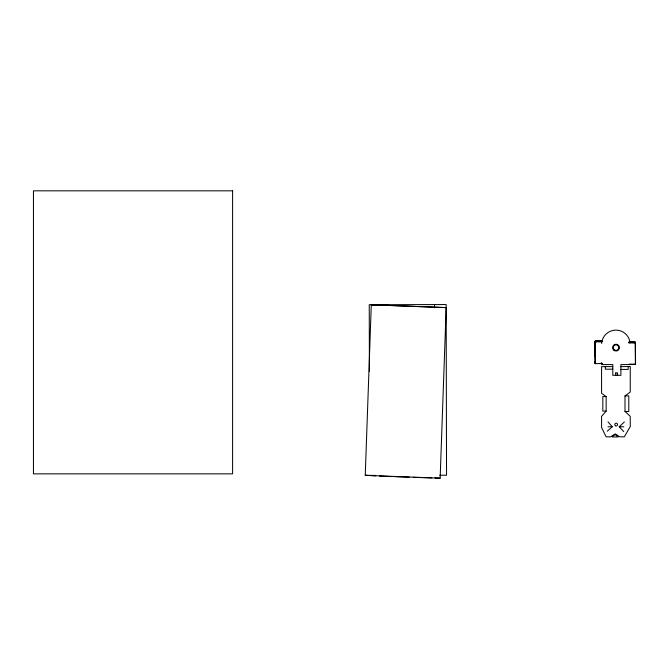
<?xml version="1.0" encoding="UTF-8"?>
<svg xmlns="http://www.w3.org/2000/svg" width="669" height="669" viewBox="0 0 669 669"><rect width="100%" height="100%" fill="white"/><g stroke="black" fill="none" stroke-linecap="round" stroke-linejoin="round"><path stroke-width="1" d="M365.241 475.35L371.287 304.788L446.181 307.606L440.143 478.176L365.241 475.35L375.744 475.692L366.386 475.316M612.796 366.629L601.582 366.629L601.582 393.305L606.156 396.566L606.156 411.109L601.582 416.327L601.582 427.474L606.122 436.815L610.663 436.815L615.204 433.905L619.753 436.815L624.294 436.815L630.257 426.571L630.257 416.327L624.997 411.477L624.997 395.889L628.801 395.889L628.801 411.477L624.997 411.477M623.751 431.614L619.21 426.763L624.394 421.905M607.226 431.196L612.277 426.763L608.012 421.905M624.997 395.956L630.257 392.059L630.257 366.52L620.907 366.645M634.973 342.695L635.107 341.951L633.752 342.051M634.63 342.729L635.399 342.653L635.55 364.312L628.81 364.337L635.517 364.287M601.021 341.608L601.005 340.914L595.142 341.056L596.581 341.073M595.786 341.048L599.349 341.048M595.569 363.602L595.109 363.635L594.8 341.734L595.084 356.318M601.163 340.939L599.825 341.014M601.707 341.642L601.69 340.914L600.904 340.931M601.975 341.642L601.381 341.667M595.109 363.635L595.184 361.528M602.401 363.518L595.31 363.635L594.892 341.759L595.611 341.775M634.103 342.762L634.856 342.737M600.386 340.998L601.69 340.914M600.854 341.692L601.615 341.667M633.192 342.076L634.095 342.068M633.434 342.787L634.279 342.771M600.168 341.717L601.046 341.692M599.181 341.039L600.152 341.023M599.365 341.742L600.302 341.717M632.556 342.093L633.426 342.093M632.673 342.804L633.56 342.796M598.504 341.759L599.432 341.742M600.31 363.51L602.209 363.468M598.487 341.065L596.823 341.09M598.504 341.767L596.698 341.792M632.665 342.118L631.059 342.118M632.723 342.821L630.984 342.829M595.954 341.792L596.832 341.784M369.623 475.408L375.685 475.391M439.759 475.249L446.541 475.233L446.164 304.554L369.246 304.729L369.397 371.337M630.257 364.58L620.907 364.58L620.907 375.317L612.796 375.317L612.796 364.58L601.582 364.58L601.582 362.565M612.796 369.196L605.32 369.196L605.32 366.629M620.907 369.413L628.174 369.413L628.174 366.645M615.764 372.959L617.562 372.892L617.562 375.317M606.156 396.566L602.828 396.566L602.828 411.109L606.156 411.109M608.012 426.763L612.277 426.763M619.21 426.763L623.784 426.763M629.153 341.943L635.107 341.951M595.377 341.784L596.146 341.784M630.332 342.11L631.218 342.102M630.19 342.812L631.068 342.812M446.181 307.606L371.287 304.788M413.266 477.34L431.839 477.9M629.713 342.093L630.616 342.085M629.521 342.796L630.332 342.804M434.95 478.001L440.143 478.176M409.369 477.206L394.643 476.679M372.424 304.78L384.24 305.248M391.733 476.562L379.507 476.002M630.098 342.068L628.985 342.026M629.019 342.762L629.721 342.779M629.261 342.754L628.659 342.687M595.276 341.767L595.276 341.031M596.439 341.006L596.455 341.7M595.009 341.734L595.067 344.861M595.393 361.528L595.435 363.61M635.232 342.695L635.391 364.354M434.524 304.579L434.532 307.715M615.764 372.892L615.764 375.317M601.682 343.481A14.266 14.266 0 0 1 630.064 342.545M615.003 434.482L612.202 436.974L618.164 436.974L615.003 434.482M232.603 190.824L33.45 190.824L33.45 473.861L232.603 473.861L232.603 190.824M614.627 350.029A2.768 2.768 0 0 0 618.783 347.629A2.768 2.768 0 0 0 614.627 345.229A2.768 2.768 0 0 0 614.627 350.029M613.624 350.021A3.378 3.378 0 0 0 619.277 348.507A3.378 3.378 0 0 0 615.137 344.359A3.378 3.378 0 0 0 613.624 350.021M615.488 425.76A1.388 1.388 0 0 0 617.562 424.556A1.388 1.388 0 0 0 615.488 423.36A1.388 1.388 0 0 0 615.488 425.76"/></g></svg>
